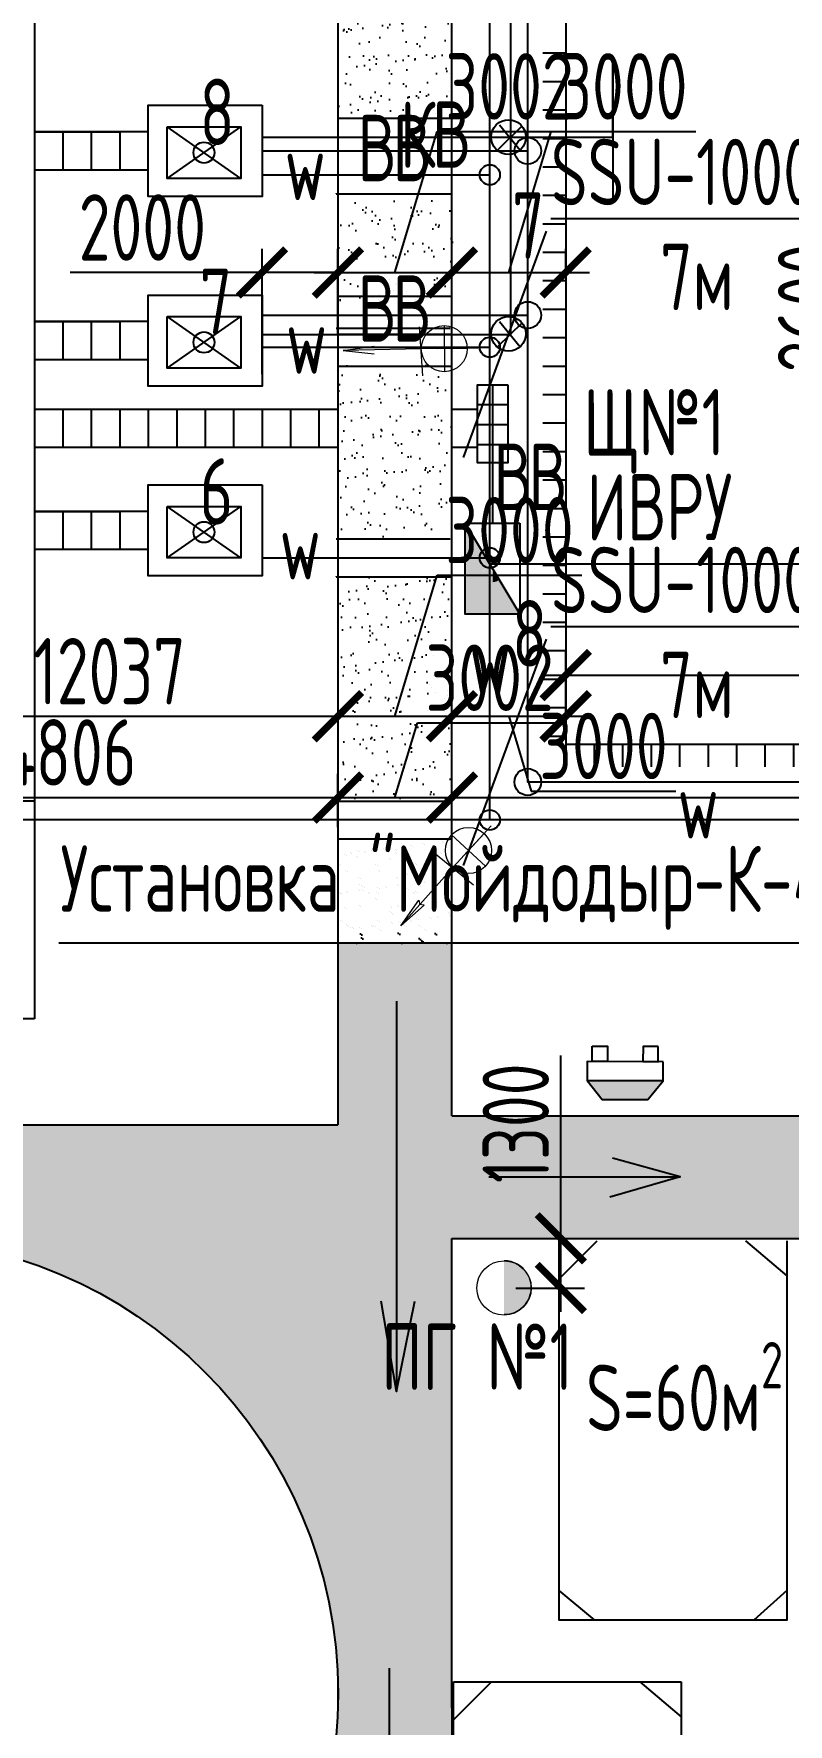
# Paper-space layout 'СГП' of a CAD drawing. Header units: millimetres. Extents: x 1 to 2190, y 0 to 1001.
# Drawn here: x 387.9 to 427.6, y 331 to 420.1 of the extents above; entities that cross this region are included whole.
import ezdxf

# ---------------------------------------------------------------- set-up
doc = ezdxf.new("R2010")
doc.units = ezdxf.units.MM
doc.header["$LTSCALE"] = 0.5
doc.layers.add('ЛИНИИ_01', color=7, linetype='Continuous', lineweight=9)
doc.layers.add('ТОНКИЕе', color=7, linetype='Continuous', lineweight=25)
for name, color, linetype in [('размеры', 7, 'Continuous'), ('текст', 7, 'Continuous'), ('тонкие', 7, 'Continuous')]:
    doc.layers.add(name, color=color, linetype=linetype)
doc.styles.add('Наклонный', font='isocpeur.ttf', dxfattribs={"width": 0.7, "height": 3.5})
doc.dimstyles.new('СТРОИТЕЛЬНЫЙ', dxfattribs={"dimtxt": 3.5, "dimasz": 2.5, "dimexe": 1.25, "dimexo": 0.625, "dimtad": 1, "dimdec": 0, "dimlfac": 500, "dimdsep": 46, "dimtxsty": 'Наклонный', "dimblk1": 'ARCHTICK', "dimblk2": 'ARCHTICK', "dimsah": 1, "dimcen": 0, "dimdle": 1.25, "dimadec": 0, "dimazin": 0, "dimtfac": 0.75, "dimtdec": 0, "dimtmove": 0, "dimatfit": 3, "dimldrblk": 'ARCHTICK', "dimfxl": 1, "dimtolj": 1, "dimtzin": 0, "dimarcsym": 0})
pattern_1 = [(37.5, (-0.0765, 0.0526), (-0.048001, 1.4682397), [0, -1.15824, 0, -1.2954, 0, -1.23825]), (7.5, (-0.0765, 0.0526), (1.34857, 2.150475), [0, -0.62484, 0, -1.04394, 0, -0.40005]), (327.5, (-1.0138, 0.0526), (2.372977, 0.0043116), [0, -0.381, 0, -1.3716, 0, -1.7907]), (317.5, (-1.0138, 0.0526), (2.2906694, 0.668788), [0, -0.1905, 0, -0.89916, 0, -1.0287])]

# ---------------------------------------------------------------- blocks, each defined once
blk = doc.blocks.new('_ArchTick')
at = {"color": 0, "linetype": 'ByBlock', "const_width": 0.15}
blk.add_lwpolyline([(-0.5, -0.5), (0.5, 0.5)], dxfattribs=at)
blk = doc.blocks.new('*D903')
at = {"layer": 'Defpoints', "color": 0, "transparency": 16777216}
for p in [(435.474, 401.511), (435.474, 396.311), (435.474, 396.311)]:
    blk.add_point(p, dxfattribs=at)
at = {"layer": 'размеры', "color": 0, "lineweight": -2, "transparency": 16777216}
for p, q in [((431.216, 401.822), (431.216, 409.442)), ((435.474, 402.761), (435.474, 395.061)), ((435.474, 398.911), (431.216, 401.822)), ((436.099, 401.511), (436.724, 401.511)), ((436.099, 396.311), (436.724, 396.311))]:
    blk.add_line(p, q, dxfattribs=at)
at = {"layer": 'размеры', "color": 0, "lineweight": -2, "transparency": 16777216, "xscale": 2.5, "yscale": 2.5, "zscale": 2.5}
for p, rotation in [((435.474, 401.511), 90), ((435.474, 396.311), 270)]:
    blk.add_blockref('_ArchTick', p, dxfattribs=dict(at, rotation=rotation))
at = {"layer": 'размеры', "color": 0, "transparency": 16777216, "insert": (428.841, 405.632), "char_height": 3.5, "attachment_point": 5, "rotation": 90, "style": 'Наклонный'}
blk.add_mtext('\\A1;2600', dxfattribs=at)
blk = doc.blocks.new('*D905')
at = {"layer": 'Defpoints', "color": 0, "transparency": 16777216}
for p in [(435.474, 391.511), (427.232, 382.645), (435.474, 382.645)]:
    blk.add_point(p, dxfattribs=at)
at = {"layer": 'размеры', "color": 0, "lineweight": -2, "transparency": 16777216}
for p, q in [((435.474, 392.761), (435.474, 381.395)), ((436.099, 391.511), (436.724, 391.511)), ((427.857, 382.645), (436.724, 382.645))]:
    blk.add_line(p, q, dxfattribs=at)
at = {"layer": 'размеры', "color": 0, "lineweight": -2, "transparency": 16777216, "xscale": 2.5, "yscale": 2.5, "zscale": 2.5}
for p, rotation in [((435.474, 391.511), 90), ((435.474, 382.645), 270)]:
    blk.add_blockref('_ArchTick', p, dxfattribs=dict(at, rotation=rotation))
at = {"layer": 'размеры', "color": 0, "transparency": 16777216, "insert": (433.099, 387.078), "char_height": 3.5, "attachment_point": 5, "rotation": 90, "style": 'Наклонный'}
blk.add_mtext('\\A1;4433', dxfattribs=at)
blk = doc.blocks.new('*D906')
at = {"layer": 'Defpoints', "color": 0, "transparency": 16777216}
for p in [(476.186, 386.281), (415.906, 383.051), (476.186, 382.645)]:
    blk.add_point(p, dxfattribs=at)
at = {"layer": 'размеры', "color": 0, "lineweight": -2, "transparency": 16777216}
for p, q in [((415.906, 383.676), (415.906, 387.531)), ((476.186, 383.27), (476.186, 387.531)), ((414.656, 386.281), (477.436, 386.281))]:
    blk.add_line(p, q, dxfattribs=at)
at = {"layer": 'размеры', "color": 0, "lineweight": -2, "transparency": 16777216, "xscale": 2.5, "yscale": 2.5, "zscale": 2.5, "rotation": 180}
blk.add_blockref('_ArchTick', (415.906, 386.281), dxfattribs=at)
at = {"layer": 'размеры', "color": 0, "lineweight": -2, "transparency": 16777216, "xscale": 2.5, "yscale": 2.5, "zscale": 2.5}
blk.add_blockref('_ArchTick', (476.186, 386.281), dxfattribs=at)
at = {"layer": 'размеры', "color": 0, "transparency": 16777216, "insert": (446.046, 388.656), "char_height": 3.5, "attachment_point": 5, "style": 'Наклонный'}
blk.add_mtext('\\A1;30140', dxfattribs=at)
blk = doc.blocks.new('*D979')
at = {"layer": 'Defpoints', "color": 0, "transparency": 16777216}
for p in [(409.906, 356.596), (415.65, 356.596), (412.656, 353.979)]:
    blk.add_point(p, dxfattribs=at)
at = {"layer": 'размеры', "color": 0, "lineweight": -2, "transparency": 16777216}
for p, q in [((415.65, 356.596), (415.65, 366.226)), ((410.531, 356.596), (416.9, 356.596)), ((415.65, 352.729), (415.65, 356.596)), ((413.281, 353.979), (416.9, 353.979))]:
    blk.add_line(p, q, dxfattribs=at)
at = {"layer": 'размеры', "color": 0, "lineweight": -2, "transparency": 16777216, "xscale": 2.5, "yscale": 2.5, "zscale": 2.5}
for p, rotation in [((415.65, 356.596), 90), ((415.65, 353.979), 270)]:
    blk.add_blockref('_ArchTick', p, dxfattribs=dict(at, rotation=rotation))
at = {"layer": 'размеры', "color": 0, "transparency": 16777216, "insert": (413.275, 362.661), "char_height": 3.5, "attachment_point": 5, "rotation": 90, "style": 'Наклонный'}
blk.add_mtext('\\A1;1300', dxfattribs=at)
blk = doc.blocks.new('*D1014')
at = {"layer": 'Defpoints', "color": 0, "transparency": 16777216}
for p in [(403.903, 407.495), (403.903, 403.639), (399.903, 401.511)]:
    blk.add_point(p, dxfattribs=at)
at = {"layer": 'размеры', "color": 0, "lineweight": -2, "transparency": 16777216}
for p, q in [((399.903, 402.136), (399.903, 408.745)), ((403.903, 404.264), (403.903, 408.745)), ((399.903, 407.495), (389.783, 407.495)), ((403.903, 407.495), (398.653, 407.495))]:
    blk.add_line(p, q, dxfattribs=at)
at = {"layer": 'размеры', "color": 0, "lineweight": -2, "transparency": 16777216, "xscale": 2.5, "yscale": 2.5, "zscale": 2.5, "rotation": 180}
blk.add_blockref('_ArchTick', (399.903, 407.495), dxfattribs=at)
at = {"layer": 'размеры', "color": 0, "lineweight": -2, "transparency": 16777216, "xscale": 2.5, "yscale": 2.5, "zscale": 2.5}
blk.add_blockref('_ArchTick', (403.903, 407.495), dxfattribs=at)
at = {"layer": 'размеры', "color": 0, "transparency": 16777216, "insert": (393.593, 409.87), "char_height": 3.5, "attachment_point": 5, "style": 'Наклонный'}
blk.add_mtext('\\A1;2000', dxfattribs=at)
blk = doc.blocks.new('*D1015')
at = {"layer": 'Defpoints', "color": 0, "transparency": 16777216}
for p in [(403.903, 407.495), (409.906, 407.495), (409.906, 407.495)]:
    blk.add_point(p, dxfattribs=at)
at = {"layer": 'размеры', "color": 0, "lineweight": -2, "transparency": 16777216}
for p, q in [((406.905, 407.495), (409.136, 414.932)), ((409.136, 414.932), (416.756, 414.932)), ((403.903, 408.12), (403.903, 408.745)), ((409.906, 408.12), (409.906, 408.745)), ((402.653, 407.495), (411.156, 407.495))]:
    blk.add_line(p, q, dxfattribs=at)
at = {"layer": 'размеры', "color": 0, "lineweight": -2, "transparency": 16777216, "xscale": 2.5, "yscale": 2.5, "zscale": 2.5, "rotation": 180}
blk.add_blockref('_ArchTick', (403.903, 407.495), dxfattribs=at)
at = {"layer": 'размеры', "color": 0, "lineweight": -2, "transparency": 16777216, "xscale": 2.5, "yscale": 2.5, "zscale": 2.5}
blk.add_blockref('_ArchTick', (409.906, 407.495), dxfattribs=at)
at = {"layer": 'размеры', "color": 0, "transparency": 16777216, "insert": (412.946, 417.307), "char_height": 3.5, "attachment_point": 5, "style": 'Наклонный'}
blk.add_mtext('\\A1;3002', dxfattribs=at)
blk = doc.blocks.new('*D1016')
at = {"layer": 'Defpoints', "color": 0, "transparency": 16777216}
for p in [(409.906, 407.495), (415.906, 407.495), (415.906, 407.051)]:
    blk.add_point(p, dxfattribs=at)
at = {"layer": 'размеры', "color": 0, "lineweight": -2, "transparency": 16777216}
for p, q in [((412.906, 407.495), (415.138, 414.932)), ((415.138, 414.932), (422.758, 414.932)), ((409.906, 408.12), (409.906, 408.745)), ((415.906, 407.676), (415.906, 408.745)), ((408.656, 407.495), (417.156, 407.495))]:
    blk.add_line(p, q, dxfattribs=at)
at = {"layer": 'размеры', "color": 0, "lineweight": -2, "transparency": 16777216, "xscale": 2.5, "yscale": 2.5, "zscale": 2.5, "rotation": 180}
blk.add_blockref('_ArchTick', (409.906, 407.495), dxfattribs=at)
at = {"layer": 'размеры', "color": 0, "lineweight": -2, "transparency": 16777216, "xscale": 2.5, "yscale": 2.5, "zscale": 2.5}
blk.add_blockref('_ArchTick', (415.906, 407.495), dxfattribs=at)
at = {"layer": 'размеры', "color": 0, "transparency": 16777216, "insert": (418.948, 417.307), "char_height": 3.5, "attachment_point": 5, "style": 'Наклонный'}
blk.add_mtext('\\A1;3000', dxfattribs=at)
blk = doc.blocks.new('*D1017')
at = {"layer": 'Defpoints', "color": 0, "transparency": 16777216}
for p in [(403.903, 403.639), (379.829, 384.911), (403.903, 384.109)]:
    blk.add_point(p, dxfattribs=at)
at = {"layer": 'размеры', "color": 0, "lineweight": -2, "transparency": 16777216}
for p, q in [((403.903, 403.014), (403.903, 382.859)), ((378.579, 384.109), (405.153, 384.109)), ((379.829, 384.286), (379.829, 382.859))]:
    blk.add_line(p, q, dxfattribs=at)
at = {"layer": 'размеры', "color": 0, "lineweight": -2, "transparency": 16777216, "xscale": 2.5, "yscale": 2.5, "zscale": 2.5, "rotation": 180}
blk.add_blockref('_ArchTick', (379.829, 384.109), dxfattribs=at)
at = {"layer": 'размеры', "color": 0, "lineweight": -2, "transparency": 16777216, "xscale": 2.5, "yscale": 2.5, "zscale": 2.5}
blk.add_blockref('_ArchTick', (403.903, 384.109), dxfattribs=at)
at = {"layer": 'размеры', "color": 0, "transparency": 16777216, "insert": (391.866, 386.484), "char_height": 3.5, "attachment_point": 5, "style": 'Наклонный'}
blk.add_mtext('\\A1;12037', dxfattribs=at)
blk = doc.blocks.new('*D1018')
at = {"layer": 'Defpoints', "color": 0, "transparency": 16777216}
for p in [(403.903, 403.639), (409.906, 384.109), (409.906, 363.044)]:
    blk.add_point(p, dxfattribs=at)
at = {"layer": 'размеры', "color": 0, "lineweight": -2, "transparency": 16777216}
for p, q in [((403.903, 403.014), (403.903, 382.859)), ((406.905, 384.109), (409.136, 391.546)), ((409.136, 391.546), (416.756, 391.546)), ((409.906, 363.669), (409.906, 385.359)), ((402.653, 384.109), (411.156, 384.109))]:
    blk.add_line(p, q, dxfattribs=at)
at = {"layer": 'размеры', "color": 0, "lineweight": -2, "transparency": 16777216, "xscale": 2.5, "yscale": 2.5, "zscale": 2.5, "rotation": 180}
blk.add_blockref('_ArchTick', (403.903, 384.109), dxfattribs=at)
at = {"layer": 'размеры', "color": 0, "lineweight": -2, "transparency": 16777216, "xscale": 2.5, "yscale": 2.5, "zscale": 2.5}
blk.add_blockref('_ArchTick', (409.906, 384.109), dxfattribs=at)
at = {"layer": 'размеры', "color": 0, "transparency": 16777216, "insert": (412.946, 393.921), "char_height": 3.5, "attachment_point": 5, "style": 'Наклонный'}
blk.add_mtext('\\A1;3000', dxfattribs=at)
blk = doc.blocks.new('*D1019')
at = {"layer": 'Defpoints', "color": 0, "transparency": 16777216}
for p in [(415.906, 384.551), (415.906, 384.109), (409.906, 363.044)]:
    blk.add_point(p, dxfattribs=at)
at = {"layer": 'размеры', "color": 0, "lineweight": -2, "transparency": 16777216}
for p, q in [((409.906, 363.669), (409.906, 385.359)), ((408.656, 384.109), (417.156, 384.109)), ((412.906, 384.109), (414.088, 380.171)), ((415.906, 383.926), (415.906, 382.859)), ((414.088, 380.171), (421.708, 380.171))]:
    blk.add_line(p, q, dxfattribs=at)
at = {"layer": 'размеры', "color": 0, "lineweight": -2, "transparency": 16777216, "xscale": 2.5, "yscale": 2.5, "zscale": 2.5, "rotation": 180}
blk.add_blockref('_ArchTick', (409.906, 384.109), dxfattribs=at)
at = {"layer": 'размеры', "color": 0, "lineweight": -2, "transparency": 16777216, "xscale": 2.5, "yscale": 2.5, "zscale": 2.5}
blk.add_blockref('_ArchTick', (415.906, 384.109), dxfattribs=at)
at = {"layer": 'размеры', "color": 0, "transparency": 16777216, "insert": (417.898, 382.546), "char_height": 3.5, "attachment_point": 5, "style": 'Наклонный'}
blk.add_mtext('\\A1;3000', dxfattribs=at)
blk = doc.blocks.new('*D1021')
at = {"layer": 'Defpoints', "color": 0, "transparency": 16777216}
for p in [(403.903, 379.827), (374.291, 376.962), (403.903, 377.645)]:
    blk.add_point(p, dxfattribs=at)
at = {"layer": 'размеры', "color": 0, "lineweight": -2, "transparency": 16777216}
for p, q in [((374.291, 377.587), (374.291, 381.077)), ((403.903, 378.27), (403.903, 381.077)), ((373.041, 379.827), (405.153, 379.827))]:
    blk.add_line(p, q, dxfattribs=at)
at = {"layer": 'размеры', "color": 0, "lineweight": -2, "transparency": 16777216, "xscale": 2.5, "yscale": 2.5, "zscale": 2.5, "rotation": 180}
blk.add_blockref('_ArchTick', (374.291, 379.827), dxfattribs=at)
at = {"layer": 'размеры', "color": 0, "lineweight": -2, "transparency": 16777216, "xscale": 2.5, "yscale": 2.5, "zscale": 2.5}
blk.add_blockref('_ArchTick', (403.903, 379.827), dxfattribs=at)
at = {"layer": 'размеры', "color": 0, "transparency": 16777216, "insert": (389.097, 382.202), "char_height": 3.5, "attachment_point": 5, "style": 'Наклонный'}
blk.add_mtext('\\A1;14806', dxfattribs=at)
blk = doc.blocks.new('*D1022')
at = {"layer": 'Defpoints', "color": 0, "transparency": 16777216}
for p in [(409.906, 379.827), (409.906, 379.635), (403.903, 377.645)]:
    blk.add_point(p, dxfattribs=at)
at = {"layer": 'размеры', "color": 0, "lineweight": -2, "transparency": 16777216}
for p, q in [((406.905, 379.827), (408.086, 383.764)), ((408.086, 383.764), (415.706, 383.764)), ((403.903, 378.27), (403.903, 381.077)), ((409.906, 380.26), (409.906, 381.077)), ((402.653, 379.827), (411.156, 379.827))]:
    blk.add_line(p, q, dxfattribs=at)
at = {"layer": 'размеры', "color": 0, "lineweight": -2, "transparency": 16777216, "xscale": 2.5, "yscale": 2.5, "zscale": 2.5, "rotation": 180}
blk.add_blockref('_ArchTick', (403.903, 379.827), dxfattribs=at)
at = {"layer": 'размеры', "color": 0, "lineweight": -2, "transparency": 16777216, "xscale": 2.5, "yscale": 2.5, "zscale": 2.5}
blk.add_blockref('_ArchTick', (409.906, 379.827), dxfattribs=at)
at = {"layer": 'размеры', "color": 0, "transparency": 16777216, "insert": (411.896, 386.139), "char_height": 3.5, "attachment_point": 5, "style": 'Наклонный'}
blk.add_mtext('\\A1;3002', dxfattribs=at)
blk = doc.blocks.new('*D1023')
at = {"layer": 'Defpoints', "color": 0, "transparency": 16777216}
for p in [(409.906, 379.635), (476.186, 379.827), (476.186, 379.645)]:
    blk.add_point(p, dxfattribs=at)
at = {"layer": 'размеры', "color": 0, "lineweight": -2, "transparency": 16777216}
for p, q in [((409.906, 380.26), (409.906, 381.077)), ((476.186, 380.27), (476.186, 381.077)), ((408.656, 379.827), (477.436, 379.827))]:
    blk.add_line(p, q, dxfattribs=at)
at = {"layer": 'размеры', "color": 0, "lineweight": -2, "transparency": 16777216, "xscale": 2.5, "yscale": 2.5, "zscale": 2.5, "rotation": 180}
blk.add_blockref('_ArchTick', (409.906, 379.827), dxfattribs=at)
at = {"layer": 'размеры', "color": 0, "lineweight": -2, "transparency": 16777216, "xscale": 2.5, "yscale": 2.5, "zscale": 2.5}
blk.add_blockref('_ArchTick', (476.186, 379.827), dxfattribs=at)
at = {"layer": 'размеры', "color": 0, "transparency": 16777216, "insert": (443.046, 382.202), "char_height": 3.5, "attachment_point": 5, "style": 'Наклонный'}
blk.add_mtext('\\A1;33140', dxfattribs=at)

psp = doc.layouts.new('СГП')

# ---------------------------------------------------------------- hatches: boundary and pattern name
at = {"layer": 'ЛИНИИ_01'}
h = psp.add_hatch(color=0, dxfattribs=at)
edge = h.paths.add_edge_path()
edge.add_line((412.6555, 355.412), (412.6555, 352.594))
edge.add_arc((412.6797, 354.003), 1.4092, 269.017345, 450.982655)
at = {"layer": 'тонкие', "transparency": 33554687}
h = psp.add_hatch(dxfattribs=at)
h.set_pattern_fill('AR-SAND', scale=0.03)
h.set_pattern_definition(pattern_1)
h.paths.add_polyline_path([(403.9028, 421.6899), (403.9028, 415.6242), (409.9063, 415.6242), (409.9063, 421.6899)])
h = psp.add_hatch(dxfattribs=at)
h.set_pattern_fill('AR-SAND', scale=0.03)
h.set_pattern_definition([(37.5, (-0.0303, -0.3034), (-0.048001, 1.4682397), [0, -1.15824, 0, -1.2954, 0, -1.23825]), (7.5, (-0.0303, -0.3034), (1.34857, 2.150475), [0, -0.62484, 0, -1.04394, 0, -0.40005]), (327.5, (-0.9676, -0.3034), (2.372977, 0.0043116), [0, -0.381, 0, -1.3716, 0, -1.7907]), (317.5, (-0.9676, -0.3034), (2.290669, 0.668788), [0, -0.1905, 0, -0.89916, 0, -1.0287])])
h.paths.add_polyline_path([(409.9525, 411.2876), (403.949, 411.2876), (403.949, 405.8978), (409.9525, 405.8978)])
h.paths.add_polyline_path([(403.8565, 407.4655), (409.1553, 407.4655), (409.1553, 408.204), (403.8565, 408.204)])
h = psp.add_hatch(dxfattribs=at)
h.set_pattern_fill('AR-SAND', scale=0.03)
h.set_pattern_definition([(37.5, (-0.0765, 0.1269), (-0.048001, 1.4682397), [0, -1.15824, 0, -1.2954, 0, -1.23825]), (7.5, (-0.0765, 0.1269), (1.34857, 2.150475), [0, -0.62484, 0, -1.04394, 0, -0.40005]), (327.5, (-1.0138, 0.1269), (2.372977, 0.0043116), [0, -0.381, 0, -1.3716, 0, -1.7907]), (317.5, (-1.0138, 0.1269), (2.290669, 0.668788), [0, -0.1905, 0, -0.89916, 0, -1.0287])])
h.paths.add_polyline_path([(409.9063, 402.6339), (403.9028, 402.6339), (403.9028, 394.9552), (409.9063, 394.9552)])
h.paths.add_polyline_path([(403.9221, 393.4655), (409.2209, 393.4655), (409.5539, 394.8809), (404.2551, 394.8809)])
h = psp.add_hatch(color=7, dxfattribs=at)
h.dxf.hatch_style = 1
edge = h.paths.add_edge_path()
edge.add_line((412.051, 389.4999), (412.051, 391.1757))
edge.add_arc((412.051, 391.7073), 0.5316, 180.458341, 270, ccw=False)
edge.add_line((411.5194, 391.7031), (410.612, 391.6958))
edge.add_line((410.612, 391.6958), (410.612, 389.4999))
edge.add_line((410.612, 389.4999), (412.051, 389.4999))
edge = h.paths.add_edge_path()
edge.add_line((413.49, 389.4999), (412.403, 391.3089))
edge.add_arc((412.2388, 391.211), 0.1911, 30.819362, 190.642075)
edge.add_line((412.051, 391.1757), (412.051, 389.4999))
edge.add_line((412.051, 389.4999), (413.49, 389.4999))
edge = h.paths.add_edge_path()
edge.add_line((412.051, 391.1757), (411.9782, 392.1972))
edge.add_line((411.9782, 392.1972), (411.5194, 391.7031))
edge.add_arc((412.051, 391.7073), 0.5316, 180.458341, 270)
edge = h.paths.add_edge_path()
edge.add_arc((410.9411, 392.4701), 0.9606, -52.989487, -16.011876)
edge.add_line((411.8645, 392.2052), (410.612, 394.2896))
edge.add_line((410.612, 394.2896), (410.612, 391.6958))
edge.add_line((410.612, 391.6958), (411.5194, 391.7031))
h = psp.add_hatch(dxfattribs=at)
h.set_pattern_fill('AR-SAND', scale=0.03)
h.set_pattern_definition(pattern_1)
h.paths.add_polyline_path([(409.9063, 391.4582), (403.9028, 391.4582), (403.9028, 379.6354), (409.9063, 379.6354)])
h = psp.add_hatch(color=7, dxfattribs=at)
h.dxf.hatch_style = 1
h.paths.add_polyline_path([(412.403, 391.3089), (412.051, 391.8947), (412.051, 391.1757, 0.1829095)])
h = psp.add_hatch(dxfattribs=at)
h.set_pattern_fill('AR-SAND', scale=0.03)
h.paths.add_polyline_path([(403.9028, 377.6455), (403.9028, 372.1466), (409.9063, 372.1466), (409.9063, 377.6455)], flags=16)
h.paths.add_polyline_path([(388.1299, 371.617), (437.0774, 371.617), (437.0774, 378.442), (388.1299, 378.442)], flags=9)
h = psp.add_hatch(dxfattribs=at)
h.set_pattern_fill('AR-SAND', scale=0.03)
h.set_pattern_definition(pattern_1)
h.paths.add_polyline_path([(403.9028, 377.6455), (403.9028, 372.1466), (409.9063, 372.1466), (409.9063, 377.6455)])
h = psp.add_hatch(dxfattribs=at)
h.set_pattern_fill('AR-SAND', scale=0.03)
h.set_pattern_definition(pattern_1)
edge = h.paths.add_edge_path()
edge.add_arc((379.9065, 332.5956), 24, 0, 180, ccw=False)
edge.add_arc((379.9065, 332.5956), 24, -66.472938, 0, ccw=False)
edge.add_line((389.4869, 310.5907), (405.2977, 310.5907))
edge.add_line((405.2977, 310.5907), (405.2977, 315.4809))
edge.add_line((405.2977, 315.4809), (406.3524, 312.8638))
edge.add_line((406.3524, 312.8638), (405.2977, 312.2521))
edge.add_line((405.2977, 312.2521), (405.2977, 310.5907))
edge.add_line((405.2977, 310.5907), (409.9527, 310.5907))
edge.add_line((409.9527, 310.5907), (409.9053, 332.3201))
edge.add_arc((379.9065, 332.5956), 30, 359.473747, 360.228551)
edge.add_line((409.9063, 332.7153), (409.9063, 356.5956))
edge.add_line((409.9063, 356.5956), (436.4629, 356.5956))
edge.add_line((436.4629, 356.5956), (436.4629, 358.9199))
edge.add_line((436.4629, 358.9199), (442.4629, 358.9199))
edge.add_line((442.4629, 358.9199), (442.4629, 360.7199))
edge.add_line((442.4629, 360.7199), (436.4629, 360.7199))
edge.add_line((436.4629, 360.7199), (436.4629, 363.0441))
edge.add_line((436.4629, 363.0441), (409.9063, 363.0441))
edge.add_line((409.9063, 363.0441), (409.9063, 372.1466))
edge.add_line((409.9063, 372.1466), (403.9028, 372.1466))
edge.add_line((403.9028, 372.1466), (403.9028, 362.586))
edge.add_line((403.9028, 362.586), (379.9065, 362.586))
edge.add_arc((379.9109, 332.5802), 30.0058, 90.008374, 115.441716)
edge.add_line((367.0207, 359.6761), (365.1801, 358.1752))
edge.add_line((365.1801, 358.1752), (362.1716, 356.7807))
edge.add_arc((379.9109, 332.5802), 30.0058, 126.241986, 144.966076)
edge.add_line((355.3418, 349.8054), (358.0278, 349.8218))
edge.add_line((358.0278, 349.8218), (355.4173, 348.7511))
edge.add_line((355.4173, 348.7511), (355.0481, 349.3786))
edge.add_arc((379.9109, 332.5802), 30.0058, 145.955313, 152.711162)
edge.add_line((353.2446, 346.3371), (353.2446, 320.5569))
edge.add_line((353.2446, 320.5569), (358.2177, 320.5874))
edge.add_line((358.2177, 320.5874), (355.6071, 319.5167))
edge.add_line((355.6071, 319.5167), (354.9889, 320.5676))
edge.add_line((354.9889, 320.5676), (353.2446, 320.5569))
edge.add_line((353.2446, 320.5569), (353.2446, 318.8233))
edge.add_arc((379.9109, 332.5802), 30.0058, 207.288838, 227.125213)
edge.add_line((359.495, 310.5907), (360.1063, 310.5907))
edge.add_line((360.1063, 310.5907), (360.1063, 315.4809))
edge.add_line((360.1063, 315.4809), (361.161, 312.8638))
edge.add_line((361.161, 312.8638), (360.1063, 312.2521))
edge.add_line((360.1063, 312.2521), (360.1063, 310.5907))
edge.add_line((360.1063, 310.5907), (363.6153, 310.5907))
edge.add_line((363.6153, 310.5907), (362.7445, 312.1932))
edge.add_line((362.7445, 312.1932), (365.8654, 310.5907))
edge.add_line((365.8654, 310.5907), (370.3261, 310.5907))
edge.add_arc((379.9065, 332.5956), 24, 180, 246.472938, ccw=False)
h.paths.add_polyline_path([(359.9263, 346.006), (359.9574, 345.8774), (364.9894, 352.6034), (364.9582, 352.732)], flags=16)
at = {"layer": 'тонкие'}
psp.add_hatch(color=256, dxfattribs=at).paths.add_polyline_path([(420.232, 363.9071), (421.0366, 364.9035), (417.0366, 364.9218), (417.8321, 363.9181)])

# ---------------------------------------------------------------- linework, layer by layer
at = {"layer": 'ЛИНИИ_01', "lineweight": 20}
for p, q in [((409.4925, 404.6986), (409.5198, 402.2701)), ((404.1777, 403.3789), (405.8073, 403.6144)), ((408.2918, 403.4707), (404.1777, 403.3789)), ((404.1777, 403.3789), (405.8162, 403.2164)), ((410.7204, 403.498), (408.2918, 403.4707)), ((411.2723, 403.5042), (409.1282, 403.4801)), ((409.8865, 377.8536), (411.6774, 376.213)), ((411.6022, 377.9287), (409.9616, 376.1379)), ((411.9751, 378.3357), (410.5267, 376.7547)), ((409.9616, 376.1379), (407.2156, 373.0729)), ((407.2156, 373.0729), (408.158, 374.4231)), ((408.158, 374.4231), (408.2234, 374.1654)), ((408.4545, 374.1574), (408.1912, 374.1942)), ((407.2156, 373.0729), (408.4545, 374.1574))]:
    psp.add_line(p, q, dxfattribs=at)
for centre in [(409.5061, 403.4844), (410.7819, 377.0333)]:
    psp.add_circle(centre, 1.2144, dxfattribs=at)
at = {"layer": 'ЛИНИИ_01', "color": 0}
psp.add_circle((412.6555, 353.9788), 1.4332, dxfattribs=at)
psp.add_arc((412.6797, 354.003), 1.4092, 269.017345, 90.982655, dxfattribs=at)
at = {"layer": 'размеры', "lineweight": 20}
for p, q in [((408.1864, 404.6343), (408.3654, 402.0505)), ((409.0404, 376.8565), (411.0483, 375.2206))]:
    psp.add_line(p, q, dxfattribs=at)
at = {"layer": 'тонкие'}
for points in [[(417.3071, 366.7206), (418.1071, 366.7169), (418.1034, 365.9169), (417.3034, 365.9206)], [(420.7827, 366.7046), (419.9827, 366.7083), (419.979, 365.9083), (420.779, 365.9047)], [(421.0412, 365.9035), (417.0412, 365.9218), (417.0366, 364.9218), (421.0366, 364.9035)], [(421.0366, 364.9035), (417.0366, 364.9218), (417.8321, 363.9181), (420.232, 363.9071)]]:
    psp.add_lwpolyline(points, close=True, dxfattribs=at)
at = {"layer": 'ТОНКИЕе'}
for p, q in [((387.9028, 468.6925), (387.9028, 368.1618)), ((387.9028, 368.1618), (365.2309, 368.1618))]:
    psp.add_line(p, q, dxfattribs=at)
for points in [[(409.9063, 363.0441), (409.9063, 518.0621)], [(415.9063, 512.0508), (415.9063, 512.0508), (415.9063, 382.6455), (415.9063, 382.6455), (474.372, 382.6455)], [(403.9028, 444.6925), (403.9028, 362.586)], [(387.9028, 438.4272), (387.9028, 412.9106), (393.9028, 412.9106), (393.9028, 414.9106), (387.9028, 414.9106)], [(387.9028, 428.4272), (387.9028, 402.9106), (393.9028, 402.9106), (393.9028, 404.9106), (387.9028, 404.9106)], [(415.9063, 420.5508), (415.9063, 419.0508), (414.7063, 419.0508)], [(415.9063, 419.0508), (415.9063, 417.5508), (414.7063, 417.5508)], [(387.9028, 418.4272), (387.9028, 392.9106), (393.9028, 392.9106), (393.9028, 394.9106), (387.9028, 394.9106)], [(415.9063, 417.5508), (415.9063, 416.0508), (414.7063, 416.0508)], [(399.9028, 416.3106), (399.9028, 411.5106), (393.9028, 411.5106), (393.9028, 416.3106), (399.9028, 416.3106)], [(415.9063, 416.0508), (415.9063, 414.5508), (414.7063, 414.5508)], [(394.8934, 412.4584), (398.7835, 415.1706)], [(398.7835, 412.4584), (394.8934, 415.1706)], [(403.9028, 415.6242), (409.9063, 415.6242)], [(387.9028, 414.9106), (389.4028, 414.9106), (389.4028, 412.9106)], [(389.4028, 414.9106), (390.9028, 414.9106), (390.9028, 412.9106)], [(390.9028, 414.9106), (392.4028, 414.9106), (392.4028, 412.9106)], [(415.9063, 414.5508), (415.9063, 413.0508), (414.7063, 413.0508)], [(415.9063, 413.0508), (415.9063, 411.5508), (414.7063, 411.5508)], [(403.8041, 411.6436), (403.8041, 411.6436), (409.9063, 411.6436)], [(415.9063, 411.5508), (415.9063, 410.0508), (414.7063, 410.0508)], [(415.9063, 410.0508), (415.9063, 408.5508), (414.7063, 408.5508)], [(414.8735, 409.6813), (410.4963, 397.7414)], [(415.9063, 408.5508), (415.9063, 407.0508), (414.7063, 407.0508)], [(399.9028, 406.3106), (399.9028, 401.5106), (393.9028, 401.5106), (393.9028, 406.3106), (399.9028, 406.3106)], [(403.9028, 406.2538), (409.9063, 406.2538)], [(415.9063, 407.0508), (415.9063, 405.5508), (414.7063, 405.5508)], [(415.9063, 405.5508), (415.9063, 404.0508), (414.7063, 404.0508)], [(387.9028, 404.9106), (389.4028, 404.9106), (389.4028, 402.9106)], [(389.4028, 404.9106), (390.9028, 404.9106), (390.9028, 402.9106)], [(390.9028, 404.9106), (392.4028, 404.9106), (392.4028, 402.9106)], [(394.8934, 402.4584), (398.7835, 405.1706)], [(398.7835, 402.4584), (394.8934, 405.1706)], [(403.8041, 404.5596), (409.8076, 404.5596)], [(403.9028, 404.2538), (403.9028, 404.2538), (409.9063, 404.2538)], [(415.9063, 404.0508), (415.9063, 402.5508), (414.7063, 402.5508)], [(387.9028, 402.9106), (390.8156, 402.9106)], [(387.9028, 402.9106), (387.9028, 400.298), (403.9028, 400.298)], [(403.9028, 402.5596), (403.9028, 402.5596), (409.9063, 402.5596)], [(415.9063, 402.5508), (415.9063, 401.0508), (414.7063, 401.0508)], [(412.051, 401.5855), (412.051, 397.4635)], [(415.9063, 401.0508), (415.9063, 399.5508), (414.7063, 399.5508)], [(387.9028, 400.298), (387.9028, 398.298), (403.9028, 398.298)], [(387.9028, 400.298), (389.4028, 400.298), (389.4028, 398.298)], [(389.4028, 400.298), (390.9028, 400.298), (390.9028, 398.298)], [(390.9028, 400.298), (392.4028, 400.298), (392.4028, 398.298)], [(392.4028, 400.298), (393.9028, 400.298), (393.9028, 398.298)], [(393.9028, 400.298), (395.4028, 400.298), (395.4028, 398.298)], [(395.4028, 400.298), (396.9028, 400.298), (396.9028, 398.298)], [(396.9028, 400.298), (398.4028, 400.298), (398.4028, 398.298)], [(398.4028, 400.298), (399.9028, 400.298), (399.9028, 398.298)], [(399.9028, 400.298), (401.4028, 400.298), (401.4028, 398.298)], [(401.4028, 400.298), (402.9028, 400.298), (402.9028, 398.298)], [(409.9063, 400.298), (411.252, 400.298)], [(412.85, 400.53), (411.252, 400.53)], [(412.85, 399.4744), (411.252, 399.4744)], [(415.9063, 399.5508), (415.9063, 398.0508), (414.7063, 398.0508)], [(409.9063, 398.298), (411.252, 398.298)], [(412.85, 398.4188), (411.252, 398.4188)], [(412.051, 397.4635), (412.051, 394.2896)], [(415.9063, 398.0508), (415.9063, 396.5508), (414.7063, 396.5508)], [(415.9063, 396.5508), (415.9063, 395.0508), (414.7063, 395.0508)], [(399.9028, 396.3106), (399.9028, 391.5106), (393.9028, 391.5106), (393.9028, 396.3106), (399.9028, 396.3106)], [(387.9028, 394.9106), (389.4028, 394.9106), (389.4028, 392.9106)], [(389.4028, 394.9106), (390.9028, 394.9106), (390.9028, 392.9106)], [(390.9028, 394.9106), (392.4028, 394.9106), (392.4028, 392.9106)], [(394.8934, 392.4584), (398.7835, 395.1706)], [(398.7835, 392.4584), (394.8934, 395.1706)], [(415.9063, 395.0508), (415.9063, 393.5508), (414.7063, 393.5508)], [(410.612, 394.2896), (413.49, 389.4999)], [(403.8041, 393.4582), (409.8076, 393.4582)], [(415.9063, 393.5508), (415.9063, 392.0508), (414.7063, 392.0508)], [(415.9063, 392.0508), (415.9063, 390.5508), (414.7063, 390.5508)], [(403.8041, 391.4582), (403.8041, 391.4582), (409.9063, 391.4582)], [(415.9063, 390.5508), (415.9063, 389.0508), (414.7063, 389.0508)], [(415.9063, 389.0508), (415.9063, 387.5508), (414.7063, 387.5508)], [(414.8735, 388.1806), (410.4963, 376.2407)], [(415.9063, 387.5508), (415.9063, 386.0508), (414.7063, 386.0508)], [(415.9063, 386.0508), (415.9063, 384.5508), (414.7063, 384.5508)], [(415.9063, 384.5508), (415.9063, 383.0508), (414.7063, 383.0508)], [(415.9063, 382.6455), (415.9063, 381.4455)], [(415.9063, 382.6455), (417.4063, 382.6455), (417.4063, 381.4455)], [(417.4063, 382.6455), (417.4063, 381.4455)], [(417.4063, 382.6455), (418.9063, 382.6455), (418.9063, 381.4455)], [(418.9063, 382.6455), (418.9063, 381.4455)], [(418.9063, 382.6455), (420.4063, 382.6455), (420.4063, 381.4455)], [(420.4063, 382.6455), (421.9063, 382.6455), (421.9063, 381.4455)], [(421.9063, 382.6455), (421.9063, 381.4455)], [(421.9063, 382.6455), (423.4063, 382.6455), (423.4063, 381.4455)], [(423.4063, 382.6455), (423.4063, 381.4455)], [(423.4063, 382.6455), (424.9063, 382.6455), (424.9063, 381.4455)], [(424.9063, 382.6455), (426.4063, 382.6455), (426.4063, 381.4455)], [(426.4063, 382.6455), (426.4063, 381.4455)], [(426.4063, 382.6455), (427.9063, 382.6455), (427.9063, 381.4455)], [(385.9028, 380.6455), (385.9028, 379.6455), (387.9028, 379.6455)], [(403.9028, 379.6354), (409.9063, 379.6354)], [(403.9028, 377.6455), (403.9028, 377.6455), (409.9063, 377.6455)], [(445.0587, 362.4867), (441.0834, 372.1466), (389.1951, 372.1466)], [(406.9938, 369.0978), (406.9938, 348.5262), (407.9529, 353.2803)], [(379.9065, 362.586), (403.9028, 362.586)], [(409.9063, 363.0441), (436.4629, 363.0441)], [(411.8486, 359.8394), (421.9424, 359.8394), (418.375, 360.8215)], [(421.9424, 359.8394), (418.2342, 358.7583)], [(409.9063, 331.85), (409.9063, 356.5956)], [(409.9063, 356.5956), (436.4629, 356.5956)], [(427.5594, 356.4667), (427.5594, 336.4667), (415.5594, 336.4667), (415.5594, 356.4667)], [(415.5594, 354.4614), (417.5667, 356.4667)], [(425.3797, 356.4667), (427.5594, 354.6222)], [(406.9938, 348.5262), (406.1747, 353.2889)], [(417.4483, 336.4667), (415.5594, 338.0393)], [(427.5594, 338.0326), (425.821, 336.4667)], [(406.6061, 333.9462), (406.6061, 324.0564), (407.5652, 327.1002)], [(421.9915, 333.2241), (421.9915, 313.2241), (409.9915, 313.2241), (409.9915, 333.2241)], [(409.9915, 331.2188), (411.9988, 333.2241)], [(409.9915, 333.2241), (421.9915, 333.2241)], [(419.8118, 333.2241), (421.9915, 331.3795)], [(403.9028, 333.021), (403.9028, 332.1702)], [(409.9055, 332.2204), (409.9569, 308.6852)]]:
    psp.add_lwpolyline(points, dxfattribs=at)
at = {"layer": 'ТОНКИЕе', "color": 4}
for points in [[(474.1916, 349.8698), (474.1916, 349.8698), (474.2251, 380.6455), (474.2251, 380.6455), (415.9063, 380.6455), (413.9063, 380.6455), (413.9063, 510.0508), (413.9063, 510.0508), (385.6976, 510.0508), (385.6976, 510.0508), (385.6976, 480.689), (385.6976, 478.689), (236.4316, 478.689), (236.4316, 478.689), (236.4316, 84.6529), (236.4316, 84.6529), (508.2089, 84.6529)], [(399.9028, 413.9106), (413.9063, 413.9106)], [(399.9028, 405.2538), (413.9063, 405.2538)]]:
    psp.add_lwpolyline(points, dxfattribs=at)
at = {"layer": 'ТОНКИЕе', "color": 2, "true_color": 0xffff00}
for points in [[(471.4152, 378.6455), (471.4152, 378.6455), (471.4152, 378.6455), (471.4152, 378.6455), (471.4152, 378.6455), (471.4152, 378.6455), (471.4152, 378.6455), (413.9063, 378.6455), (411.9063, 378.6455), (411.9063, 508.0508), (411.9063, 508.0508), (387.8916, 508.0508), (387.8916, 508.0508), (387.8916, 478.689), (387.8916, 476.689), (238.4316, 476.689), (238.4316, 476.689), (238.4316, 86.6529), (238.4316, 86.6529), (238.4316, 86.6529), (238.4316, 86.6529), (517.4839, 86.6529), (517.4839, 86.6529), (517.4839, 86.6529)], [(399.9028, 412.6436), (411.9063, 412.6436)], [(399.9028, 403.5596), (411.9063, 403.5596)], [(399.9028, 392.4582), (411.9063, 392.4582)], [(411.9063, 378.6455), (374.291, 378.6455)]]:
    psp.add_lwpolyline(points, dxfattribs=at)
at = {"layer": 'ТОНКИЕе', "color": 20, "true_color": 0xfa4205}
for points in [[(399.9643, 423.4113), (412.9881, 423.4113), (412.9881, 414.6592), (412.9881, 404.2054), (399.96, 404.2054)], [(418.385, 414.6242), (418.385, 418.6261), (418.385, 411.3547)], [(412.3348, 413.9693), (413.6237, 415.2372)], [(412.4185, 415.2863), (413.5005, 413.9514)], [(399.9028, 414.6242), (418.385, 414.6242)], [(412.3348, 403.601), (413.6237, 404.8689)], [(412.4185, 404.9181), (413.5005, 403.5832)]]:
    psp.add_lwpolyline(points, dxfattribs=at)
at = {"layer": 'ТОНКИЕе'}
for points in [[(394.8934, 415.1706), (398.7835, 415.1706), (398.7835, 412.4584), (394.8934, 412.4584)], [(394.8934, 405.1706), (398.7835, 405.1706), (398.7835, 402.4584), (394.8934, 402.4584)], [(412.85, 401.5855), (412.85, 397.4635), (411.252, 397.4635), (411.252, 401.5855)], [(394.8934, 395.1706), (398.7835, 395.1706), (398.7835, 392.4584), (394.8934, 392.4584)], [(413.49, 394.2896), (413.49, 389.4999), (410.612, 389.4999), (410.612, 394.2896)]]:
    psp.add_lwpolyline(points, close=True, dxfattribs=at)
at = {"layer": 'ТОНКИЕе', "color": 2}
psp.add_lwpolyline([(411.9063, 392.1356), (429.7185, 392.1356), (429.7185, 396.3917), (429.7185, 390.437), (429.7185, 388.7829)], dxfattribs=at)
at = {"layer": 'ТОНКИЕе', "color": 20, "true_color": 0xfa4205}
for centre in [(412.8916, 414.6361), (412.8916, 404.2679)]:
    psp.add_circle(centre, 0.9153, dxfattribs=at)
at = {"layer": 'ТОНКИЕе'}
for centre in [(396.8385, 413.8145), (396.8385, 403.8145), (396.8385, 393.8145)]:
    psp.add_circle(centre, 0.5516, dxfattribs=at)
at = {"layer": 'ТОНКИЕе', "color": 4}
for centre in [(413.9063, 413.9106), (413.9063, 405.2538), (413.9063, 380.6455)]:
    psp.add_circle(centre, 0.7045, dxfattribs=at)
at = {"layer": 'ТОНКИЕе', "color": 2, "true_color": 0xffff00}
for centre in [(411.9063, 412.6436), (411.9063, 403.5596), (411.9063, 392.4582), (411.9063, 378.6455)]:
    psp.add_circle(centre, 0.5316, dxfattribs=at)
at = {"layer": 'ТОНКИЕе', "color": 0}
psp.add_circle((379.9065, 332.5956), 24, dxfattribs=at)
at = {"layer": 'ТОНКИЕе'}
psp.add_arc((379.9065, 332.5956), 30, 359.283328, 0.228551, dxfattribs=at)

# ---------------------------------------------------------------- texts
at = {"layer": 'текст', "color": 0, "style": 'Наклонный', "width": 0.7}
for s, p in [('Щ№1', (416.8333, 397.8412)), ('ИВРУ', (417.0101, 393.3724))]:
    psp.add_text(s, height=3.5, rotation=0.11593, dxfattribs=at).set_placement(p)
psp.add_text('ПГ №1', height=3.5, dxfattribs=at).set_placement((406.1882, 348.6064))
at = {"layer": 'ТОНКИЕе', "linetype": 'Continuous', "lineweight": 25, "style": 'Наклонный', "width": 0.7}
psp.add_text('Установка "Мойдодыр-К-4,5" ', height=3.5, dxfattribs=at).set_placement((389.2674, 373.8045))
at = {"layer": 'ТОНКИЕе', "char_height": 3.5, "attachment_point": 1, "style": 'Наклонный'}
for s, width, gutter_width, insert in [('8', 2.37788, 35, (396.61, 417.7077)), ('{\\LSSU-1000Wt}', 5.983696, 17.5, (415.1241, 414.5453)), ('7', 14.451196, 17.5, (413.0777, 411.7236)), ('7м', 5.983696, 17.5, (420.882, 409.0187)), ('7', 2.37788, 35, (396.61, 407.7077)), ('6', 2.37788, 35, (396.61, 397.7077)), ('{\\LSSU-1000Wt}', 5.983696, 17.5, (415.1241, 393.0446)), ('8', 14.451196, 17.5, (413.0777, 390.2229)), ('7м', 5.983696, 17.5, (420.882, 387.518)), ('\\A1;S=60м{\\H0.7x;\\S2^ ;}', 1.573889, 35, (416.9767, 351.1345))]:
    psp.add_mtext_dynamic_manual_height_columns(s, width=width, gutter_width=gutter_width, heights=[0], dxfattribs=dict(at, insert=insert))
at = {"layer": 'ТОНКИЕе', "color": 20, "true_color": 0xfa4205, "insert": (407.1697, 416.5206), "char_height": 3.5, "attachment_point": 1, "style": 'Наклонный'}
psp.add_mtext_dynamic_manual_height_columns('\\A1;{\\T0.9;КВ}', width=21.521296, gutter_width=35, heights=[0], dxfattribs=at)
at = {"layer": 'ТОНКИЕе', "color": 4, "char_height": 3.5, "attachment_point": 1, "style": 'Наклонный'}
for insert in [(404.9303, 415.807), (404.9303, 407.3509), (412.0976, 398.4828)]:
    psp.add_mtext_dynamic_manual_height_columns('\\A1;{\\T0.9;ВВ}', width=21.521296, gutter_width=35, heights=[0], dxfattribs=dict(at, insert=insert))
at = {"layer": 'ТОНКИЕе', "color": 2, "char_height": 3.5, "attachment_point": 1, "style": 'Наклонный'}
for insert in [(401.0779, 414.8151), (401.1459, 405.6633), (400.8144, 394.8265), (410.8199, 388.7217), (421.7869, 381.1698)]:
    psp.add_mtext_dynamic_manual_height_columns('\\A1;{\\T0.9;w}', width=21.521296, gutter_width=35, heights=[0], dxfattribs=dict(at, insert=insert))

# ---------------------------------------------------------------- dimensions: what is measured, and where the dimension line sits
at = {"layer": 'размеры'}
for base, p1, p2, picture, middle in [((409.9063, 407.4946), (403.9028, 407.4946), (409.9063, 407.4946), '*D1015', (409.7608, 417.3071)), ((415.9063, 407.4946), (409.9063, 407.4946), (415.9063, 407.0508), '*D1016', (415.7625, 417.3071)), ((409.9063, 379.8268), (403.9028, 377.6455), (409.9063, 379.6354), '*D1022', (408.7108, 386.1393)), ((415.9063, 384.1085), (409.9063, 363.0441), (415.9063, 384.5508), '*D1019', (414.7125, 382.546)), ((476.1856, 379.8268), (409.9063, 379.6354), (476.1856, 379.6455), '*D1023', (443.046, 382.2018))]:
    dim = psp.add_linear_dim(base=base, p1=p1, p2=p2, dimstyle='СТРОИТЕЛЬНЫЙ', override={"dimtmove": 1}, dxfattribs=at)
    dim.commit()
    dim.dimension.update_dxf_attribs({"geometry": picture, "text_midpoint": middle})
dim = psp.add_linear_dim(base=(403.9028, 407.4946), p1=(399.9028, 401.5106), p2=(403.9028, 403.6392), dimstyle='СТРОИТЕЛЬНЫЙ', dxfattribs=at)
dim.commit()
dim.dimension.update_dxf_attribs({"geometry": '*D1014', "text_midpoint": (393.5928, 407.4946), "dimtype": 160})
dim = psp.add_linear_dim(base=(435.4742, 396.3106), p1=(435.4742, 401.5106), p2=(435.4742, 396.3106), angle=90, dimstyle='СТРОИТЕЛЬНЫЙ', override={"dimtmove": 1}, dxfattribs=at)
dim.commit()
dim.dimension.update_dxf_attribs({"geometry": '*D903', "text_midpoint": (431.2164, 402.4467), "dimtype": 160})
for base, p1, p2, picture, middle in [((403.9028, 384.1085), (379.8288, 384.9106), (403.9028, 403.6392), '*D1017', (391.8658, 386.4835)), ((476.1856, 386.2812), (415.9063, 383.0508), (476.1856, 382.6455), '*D906', (446.046, 388.6562)), ((403.9028, 379.8268), (374.291, 376.9618), (403.9028, 377.6455), '*D1021', (389.0969, 382.2018))]:
    dim = psp.add_linear_dim(base=base, p1=p1, p2=p2, dimstyle='СТРОИТЕЛЬНЫЙ', dxfattribs=at)
    dim.commit()
    dim.dimension.update_dxf_attribs({"geometry": picture, "text_midpoint": middle})
dim = psp.add_linear_dim(base=(409.9063, 384.1085), p1=(403.9028, 403.6392), p2=(409.9063, 363.0441), text='3000', dimstyle='СТРОИТЕЛЬНЫЙ', override={"dimtmove": 1}, dxfattribs=at)
dim.commit()
dim.dimension.update_dxf_attribs({"geometry": '*D1018', "text_midpoint": (409.7608, 393.921)})
dim = psp.add_linear_dim(base=(435.4742, 382.6455), p1=(435.4742, 391.5106), p2=(427.2324, 382.6455), angle=90, dimstyle='СТРОИТЕЛЬНЫЙ', override={"dimtmove": 1}, dxfattribs=at)
dim.commit()
dim.dimension.update_dxf_attribs({"geometry": '*D905', "text_midpoint": (433.0992, 387.0781)})
dim = psp.add_linear_dim(base=(415.6495, 356.5956), p1=(412.6555, 353.9788), p2=(409.9063, 356.5956), angle=90, text='1300', dimstyle='СТРОИТЕЛЬНЫЙ', dxfattribs=at)
dim.commit()
dim.dimension.update_dxf_attribs({"geometry": '*D979', "text_midpoint": (413.2745, 362.6606)})

doc.saveas('drawing.dxf')
